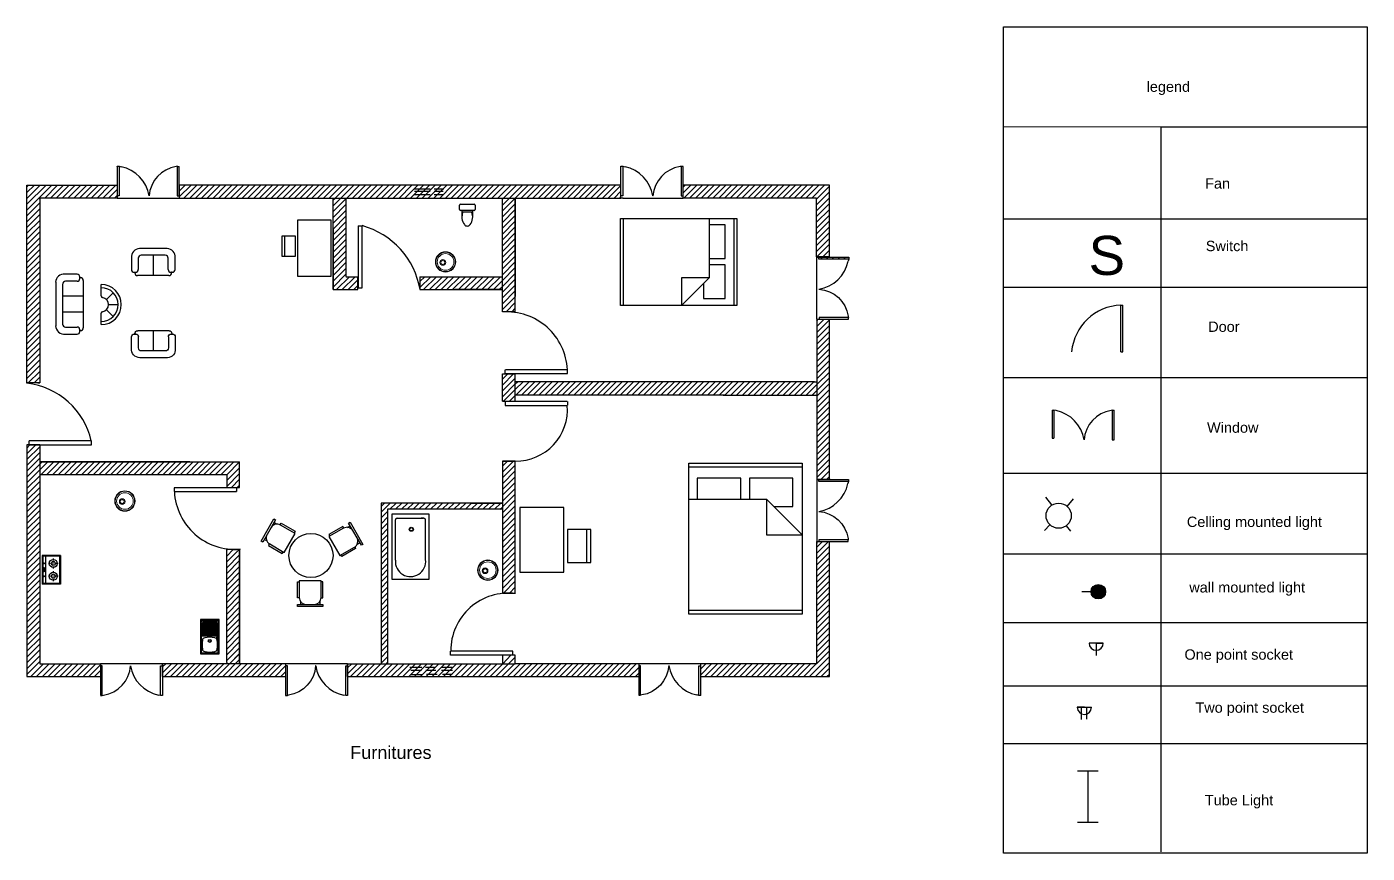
# Model space of a CAD drawing. Header units: millimetres. Extents: x 1752 to 4437, y 962 to 1601.
# Drawn here: x 3401 to 4437, y 962 to 1601 of the extents above; entities that cross this region are included whole.
import ezdxf

# ---------------------------------------------------------------- set-up
doc = ezdxf.new("R2010")
doc.units = ezdxf.units.MM
doc.linetypes.add('0', pattern=[0])
doc.linetypes.add('ACAD_ISO02W100', pattern=[15, 12, -3])
for name, color, linetype in [('Bathtub', 212, 'Continuous'), ('bed', 70, 'Continuous'), ('celling mounted light', 50, 'Continuous'), ('Dining Table', 160, 'Continuous'), ('dotted', 100, 'ACAD_ISO02W100'), ('Kitchen', 70, 'Continuous'), ('Socket', 80, 'Continuous'), ('Sofa', 50, 'Continuous'), ('Switch', 154, 'Continuous'), ('Table', 20, 'Continuous'), ('Text', 10, 'Continuous'), ('tube light', 10, 'Continuous')]:
    doc.layers.add(name, color=color, linetype=linetype)
doc.styles.add('DIM', font='txt')
doc.styles.get("Standard").update_dxf_attribs({"font": 'arial.ttf'})
pattern_1 = [(45, (932676.5415, -653571.3567), (-2.24506403, 2.24506403), [])]
pattern_2 = [(45, (932876.817, -653568.834), (-2.24506403, 2.24506403), [])]

# ---------------------------------------------------------------- blocks, each defined once
blk = doc.blocks.new('A$C754C41AF')
for p, q in [((0, 0), (0, 0.67)), ((0, 0.67), (1.2, 0.67)), ((1.2, 0.67), (1.2, 0)), ((1.2, 0), (0, 0))]:
    blk.add_line(p, q)
at = {"linetype": 'ByBlock'}
for p, q in [((0.351, 0.612), (0.365, 0.612)), ((0.365, 0.612), (1.058, 0.612)), ((1.058, 0.612), (1.09, 0.612)), ((1.12, 0.588), (1.12, 0.529)), ((1.12, 0.581), (1.12, 0.57)), ((1.12, 0.577), (1.12, 0.096)), ((0.362, 0.059), (0.388, 0.059)), ((0.388, 0.059), (1.09, 0.059)), ((0.682, 0.059), (1.09, 0.059)), ((1.09, 0.059), (1.095, 0.059)), ((1.12, 0.09), (1.12, 0.141)), ((1.12, 0.09), (1.12, 0.098))]:
    blk.add_line(p, q, dxfattribs=at)
for radius in [0.0375, 0.03]:
    blk.add_circle((0.918, 0.32), radius, dxfattribs=at)
for centre, radius, start, end in [((0.329, 0.335), 0.278, 85.5555, 276.8587), ((1.09, 0.582), 0.0305, 359.1319, 89.1319), ((1.089, 0.577), 0.0309, 359.8578, 9.4285), ((1.089, 0.089), 0.0305, 270.8681, 0.8681)]:
    blk.add_arc(centre, radius, start, end, dxfattribs=at)
at = {"style": 'DIM'}
for tag in ['XYVALUE', 'SN TY UN']:
    blk.add_attdef(tag, (1.2, 0.67), '', height=0.00001, rotation=270, dxfattribs=at)
blk = doc.blocks.new('A$C7621438A')
for p, q in [((0, 0.523), (0, 0.663)), ((0.03, 0.693), (0.47, 0.693)), ((0.47, 0.493), (0.03, 0.493)), ((0.08, 0.493), (0.08, 0.263)), ((0.39, 0.433), (0.11, 0.433)), ((0.42, 0.493), (0.42, 0.263)), ((0.5, 0.663), (0.5, 0.523))]:
    blk.add_line(p, q)
for centre, radius, start, end in [((0.03, 0.663), 0.03, 90, 180), ((0.03, 0.523), 0.03, 180, 270), ((0.477, 0.281), 0.398, 157.4505, 216.6381), ((0.023, 0.281), 0.398, 323.3619, 22.5495), ((0.47, 0.663), 0.03, 0, 90), ((0.47, 0.523), 0.03, 270, 0), ((0.25, 0.104), 0.11, 213.4509, 326.5491)]:
    blk.add_arc(centre, radius, start, end)
blk = doc.blocks.new('A$C5A6D4E37')
at = {"lineweight": 5}
for centre, radius in [((215, 215), 215), ((215, 215), 205), ((215, 215), 175), ((158, 203), 60.6), ((158, 203), 40.6)]:
    blk.add_circle(centre, radius, dxfattribs=at)
blk = doc.blocks.new('A$C0C3933DC')
for p, q in [((0, 490), (0, 0)), ((900, 490), (0, 490)), ((20, 53), (20, 438)), ((30, 53), (30, 438)), ((441, 420), (45, 420)), ((441, 395), (45, 395)), ((441, 370), (45, 370)), ((60, 478), (450, 478)), ((60, 468), (450, 468)), ((441, 445), (81, 445)), ((841, 478), (450, 478)), ((841, 468), (450, 468)), ((871, 53), (871, 438)), ((881, 53), (881, 438)), ((900, 0), (900, 490)), ((0, 0), (900, 0)), ((441, 345), (45, 345)), ((441, 320), (45, 320)), ((441, 295), (45, 295)), ((441, 270), (45, 270)), ((441, 245), (45, 245)), ((441, 220), (45, 220)), ((441, 195), (45, 195)), ((441, 170), (45, 170)), ((441, 145), (45, 145)), ((441, 120), (45, 120)), ((441, 95), (45, 95)), ((441, 70), (45, 70)), ((450, 23), (60, 23)), ((450, 13), (60, 13)), ((441, 45), (81, 45)), ((450, 23), (841, 23)), ((450, 13), (841, 13))]:
    blk.add_line(p, q)
for centre, radius in [((471, 445), 17.5), ((561, 245), 38), ((561, 245), 27.5)]:
    blk.add_circle(centre, radius)
for centre, radius, start, end in [((60, 438), 40, 90, 180), ((60, 438), 30, 90, 180), ((1216, 245), 750, 169.8852, 190.1148), ((551, 364), 75, 99.0787, 169.8852), ((658, -303), 750, 80.9213, 99.0787), ((765, 364), 75, 10.1148, 80.9213), ((100, 245), 750, 349.8852, 10.1148), ((841, 438), 40, 0, 90), ((841, 438), 30, 0, 90), ((60, 53), 40, 180, 270), ((60, 53), 30, 180, 270), ((551, 126), 75, 190.1148, 260.9213), ((658, 793), 750, 260.9213, 279.0787), ((765, 126), 75, 279.0787, 349.8852), ((841, 53), 30, 270, 0), ((841, 53), 40, 270, 0)]:
    blk.add_arc(centre, radius, start, end)
blk = doc.blocks.new('A$C475E21CF')
at = {"linetype": 'Continuous'}
for p, q in [((0, 444), (0, 0)), ((0, 444), (700, 444)), ((19, 425), (19, 19)), ((19, 425), (680, 425)), ((194, 394), (194, 345)), ((505, 394), (505, 345)), ((680, 425), (680, 19)), ((700, 444), (700, 0)), ((0, 0), (700, 0)), ((19, 78), (680, 78)), ((19, 19), (680, 19)), ((73, 272), (122, 272)), ((149, 264), (149, 264)), ((155, 276), (155, 276)), ((155, 252), (155, 252)), ((161, 288), (161, 288)), ((161, 264), (161, 264)), ((161, 240), (161, 240)), ((167, 301), (167, 301)), ((167, 276), (167, 276)), ((167, 252), (167, 252)), ((173, 288), (173, 288)), ((173, 264), (173, 264)), ((173, 240), (173, 240)), ((179, 301), (179, 301)), ((179, 276), (179, 276)), ((179, 252), (179, 252)), ((179, 228), (179, 228)), ((185, 313), (185, 313)), ((185, 288), (185, 288)), ((185, 264), (185, 264)), ((185, 240), (185, 240)), ((191, 301), (191, 301)), ((191, 276), (191, 276)), ((191, 252), (191, 252)), ((191, 228), (191, 228)), ((194, 199), (194, 151)), ((197, 313), (197, 313)), ((197, 288), (197, 288)), ((197, 264), (197, 264)), ((197, 240), (197, 240)), ((203, 301), (203, 301)), ((203, 276), (203, 276)), ((203, 252), (203, 252)), ((203, 228), (203, 228)), ((209, 313), (209, 313)), ((209, 288), (209, 288)), ((209, 264), (209, 264)), ((209, 240), (209, 240)), ((216, 301), (216, 301)), ((216, 276), (216, 276)), ((216, 252), (216, 252)), ((216, 228), (216, 228)), ((222, 288), (222, 288)), ((222, 264), (222, 264)), ((222, 240), (222, 240)), ((228, 301), (228, 301)), ((228, 276), (228, 276)), ((228, 252), (228, 252)), ((234, 288), (234, 288)), ((234, 264), (234, 264)), ((234, 240), (234, 240)), ((240, 276), (240, 276)), ((240, 252), (240, 252)), ((267, 272), (316, 272)), ((293, 52), (401, 52)), ((293, 36), (293, 52)), ((401, 36), (293, 36)), ((384, 272), (433, 272)), ((401, 52), (401, 36)), ((462, 268), (462, 268)), ((468, 280), (468, 280)), ((468, 256), (468, 256)), ((474, 292), (474, 292)), ((474, 268), (474, 268)), ((474, 244), (474, 244)), ((480, 304), (480, 304)), ((480, 280), (480, 280)), ((480, 256), (480, 256)), ((486, 292), (486, 292)), ((486, 268), (486, 268)), ((486, 244), (486, 244)), ((492, 304), (492, 304)), ((492, 280), (492, 280)), ((492, 256), (492, 256)), ((492, 232), (492, 232)), ((498, 317), (498, 317)), ((498, 292), (498, 292)), ((498, 268), (498, 268)), ((498, 244), (498, 244)), ((505, 304), (505, 304)), ((505, 280), (505, 280)), ((505, 256), (505, 256)), ((505, 232), (505, 232)), ((505, 199), (505, 151)), ((511, 317), (511, 317)), ((511, 292), (511, 292)), ((511, 268), (511, 268)), ((511, 244), (511, 244)), ((517, 304), (517, 304)), ((517, 280), (517, 280)), ((517, 256), (517, 256)), ((517, 232), (517, 232)), ((523, 317), (523, 317)), ((523, 292), (523, 292)), ((523, 268), (523, 268)), ((523, 244), (523, 244)), ((529, 304), (529, 304)), ((529, 280), (529, 280)), ((529, 256), (529, 256)), ((529, 232), (529, 232)), ((535, 292), (535, 292)), ((535, 268), (535, 268)), ((535, 244), (535, 244)), ((541, 304), (541, 304)), ((541, 280), (541, 280)), ((541, 256), (541, 256)), ((547, 292), (547, 292)), ((547, 268), (547, 268)), ((547, 244), (547, 244)), ((553, 280), (553, 280)), ((553, 256), (553, 256)), ((578, 272), (627, 272))]:
    blk.add_line(p, q, dxfattribs=at)
for centre, radius in [((194, 272), 97.2), ((505, 272), 97.2), ((194, 272), 48.6), ((194, 45), 11.7), ((505, 272), 48.6), ((505, 48), 11.7)]:
    blk.add_circle(centre, radius, dxfattribs=at)
blk = doc.blocks.new('A$C1A936BB7')
blk.add_blockref('A$C475E21CF', (0, 0))
blk = doc.blocks.new('A$C38AC7257')
at = {"linetype": '0'}
for p, q in [((2.052, 1.089), (0.332, 1.089)), ((0, 0.709), (0, 0.247)), ((0.278, 0.697), (0.278, 0.244)), ((1.967, 0.818), (0.398, 0.818)), ((0.881, 0.818), (0.881, 0)), ((1.494, 0.003), (1.494, 0.818)), ((2.088, 0.244), (2.088, 0.697)), ((2.366, 0.247), (2.366, 0.727)), ((0.109, 0.136), (0.169, 0.136)), ((0.139, 0.109), (0.139, 0.136)), ((2.118, 0), (0.247, 0)), ((2.197, 0.136), (2.257, 0.136)), ((2.227, 0.109), (2.227, 0.136)), ((2.251, 0.136), (2.227, 0.136))]:
    blk.add_line(p, q, dxfattribs=at)
for centre, radius, start, end in [((0.339, 0.748), 0.342, 91.2564, 186.501), ((2.044, 0.766), 0.324, 353.159, 88.6697), ((0.398, 0.697), 0.121, 90, 180), ((1.967, 0.697), 0.121, 0, 90), ((0.109, 0.244), 0.109, 180, 270), ((0.247, 0.109), 0.109, 180, 270), ((0.169, 0.244), 0.109, 270, 0), ((2.197, 0.244), 0.109, 180, 270), ((2.118, 0.109), 0.109, 270, 0), ((2.257, 0.244), 0.109, 270, 0)]:
    blk.add_arc(centre, radius, start, end, dxfattribs=at)
blk = doc.blocks.new('A$C3928609D')
at = {"ltscale": 30}
for p, q in [((0.95, 0.342), (0.95, 0.798)), ((0.708, 0.242), (0.386, 0.564)), ((1.192, 0.242), (1.514, 0.564)), ((0.539, 0), (0, 0)), ((1.9, 0), (1.361, 0))]:
    blk.add_line(p, q, dxfattribs=at)
for centre, radius, start, end in [((0.95, 0), 0.95, 0, 180), ((0.95, 0), 0.798, 0, 180), ((0.539, 0.076), 0.076, 270, 349.52432), ((0.95, 0), 0.342, 10.47568, 169.52432), ((1.361, 0.076), 0.076, 190.47568, 270)]:
    blk.add_arc(centre, radius, start, end, dxfattribs=at)
blk = doc.blocks.new('A$C6D011943')
at = {"linetype": '0'}
for p, q in [((1.448, 1.089), (0.332, 1.089)), ((0, 0.709), (0, 0.247)), ((0.278, 0.697), (0.278, 0.244)), ((1.364, 0.818), (0.398, 0.818)), ((0.881, 0.818), (0.881, 0)), ((1.485, 0.244), (1.485, 0.697)), ((1.762, 0.247), (1.762, 0.727)), ((0.109, 0.136), (0.169, 0.136)), ((0.139, 0.109), (0.139, 0.136)), ((1.515, 0), (0.247, 0)), ((1.593, 0.136), (1.654, 0.136)), ((1.648, 0.136), (1.623, 0.136)), ((1.623, 0.109), (1.623, 0.136))]:
    blk.add_line(p, q, dxfattribs=at)
for centre, radius, start, end in [((0.339, 0.748), 0.342, 91.2564, 186.501), ((1.441, 0.766), 0.324, 353.159, 88.6697), ((0.398, 0.697), 0.121, 90, 180), ((1.364, 0.697), 0.121, 0, 90), ((0.109, 0.244), 0.109, 180, 270), ((0.247, 0.109), 0.109, 180, 270), ((0.169, 0.244), 0.109, 270, 0), ((1.593, 0.244), 0.109, 180, 270), ((1.515, 0.109), 0.109, 270, 0), ((1.654, 0.244), 0.109, 270, 0)]:
    blk.add_arc(centre, radius, start, end, dxfattribs=at)
blk = doc.blocks.new('QUEEN-00')
for p, q in [((-0.847, -0.775), (-0.847, 0.749)), ((0.651, 0.749), (0.651, -0.292)), ((1.083, 0.749), (1.083, -0.775)), ((0.931, 0.635), (0.651, 0.635)), ((0.931, 0.05), (0.931, 0.635)), ((0.651, 0.05), (0.931, 0.05)), ((0.931, -0.064), (0.651, -0.064)), ((0.931, -0.648), (0.931, -0.064)), ((0.169, -0.775), (0.651, -0.292)), ((0.169, -0.292), (0.169, -0.775)), ((0.651, -0.292), (0.169, -0.292)), ((0.55, -0.394), (0.55, -0.648)), ((0.55, -0.648), (0.931, -0.648))]:
    blk.add_line(p, q)
blk.add_lwpolyline([(-0.898, -0.775), (-0.898, 0.749), (1.134, 0.749), (1.134, -0.775)], close=True)

msp = doc.modelspace()

# ---------------------------------------------------------------- hatches: boundary and pattern name
at = {"true_color": 0x000000}
h = msp.add_hatch(dxfattribs=at)
h.set_pattern_fill('ANSI31', color=18)
h.set_pattern_definition(pattern_1)
h.paths.add_polyline_path([(3860.386, 1478.445), (3519.163, 1478.445), (3519.131, 1478.445), (3519.131, 1470.064), (3519.131, 1468.433), (3860.386, 1468.433)])
h = msp.add_hatch(dxfattribs=at)
h.set_pattern_fill('ANSI31', color=18)
h.set_pattern_definition(pattern_1)
h.paths.add_polyline_path([(4011.655, 1326.416), (4009.691, 1326.416), (3778.821, 1326.42), (3778.821, 1316.097), (3940.611, 1316.097), (4010.368, 1316.094), (4011.655, 1316.094)])
h.paths.add_polyline_path([(3778.821, 1332.482), (3778.642, 1332.482), (3768.83, 1332.488), (3768.83, 1311.298), (3778.821, 1311.298)])
h.paths.add_polyline_path([(3778.821, 1264.862), (3778.818, 1264.946), (3769.001, 1264.946), (3769.001, 1264.936), (3768.83, 1162.987), (3768.958, 1162.987), (3771.114, 1162.987, -0.02575527), (3775.694, 1162.987), (3778.821, 1162.987)])
h.paths.add_polyline_path([(4021.438, 1374.779), (4013.563, 1374.779), (4011.655, 1374.776), (4011.655, 1250.94), (4021.438, 1250.94)])
h.paths.add_polyline_path([(4021.438, 1478.445), (4021.438, 1422.779), (4036.34, 1422.779), (4036.34, 1421.258), (4013.403, 1421.258), (4013.403, 1422.779), (4011.43, 1422.779), (4011.43, 1468.434), (3908.585, 1468.434), (3908.386, 1468.434), (3908.386, 1478.445)])
h = msp.add_hatch(dxfattribs=at)
h.set_pattern_fill('ANSI31', color=18)
h.set_pattern_definition(pattern_1)
h.paths.add_polyline_path([(3657.139, 1407.625), (3648.002, 1407.625), (3648.002, 1468.065), (3648.002, 1468.433), (3638.065, 1468.433), (3638.065, 1397.631), (3657.139, 1397.631)])
h.paths.add_polyline_path([(3768.83, 1407.622), (3768.509, 1407.622), (3705.139, 1407.625), (3705.139, 1398.332, -0.00285571), (3705.264, 1397.631), (3768.83, 1397.631)])
h.paths.add_polyline_path([(3778.821, 1468.433), (3768.835, 1468.433), (3768.835, 1467.071), (3768.83, 1380.488), (3778.821, 1380.488)])
h = msp.add_hatch(dxfattribs=at)
h.set_pattern_fill('ANSI31', color=18)
h.set_pattern_definition(pattern_1)
h.paths.add_polyline_path([(3458.347, 1108.434), (3411.43, 1108.434), (3411.43, 1277.564), (3401.426, 1277.564), (3401.426, 1098.607), (3458.347, 1098.607)])
h = msp.add_hatch(dxfattribs=at)
h.set_pattern_fill('ANSI31', color=18)
h.set_pattern_definition(pattern_1)
h.paths.add_polyline_path([(4021.438, 1098.607), (4021.438, 1202.94), (4011.655, 1202.94), (4011.655, 1108.508), (3922.156, 1108.508), (3922.156, 1098.607)])
h = msp.add_hatch(dxfattribs=at)
h.set_pattern_fill('ANSI31', color=18)
h.set_pattern_definition(pattern_2)
h.paths.add_polyline_path([(3557.951, 1108.434), (3565.821, 1116.303), (3565.821, 1108.434), (3601.305, 1108.434), (3601.305, 1106.715), (3601.305, 1098.607), (3601.196, 1098.607), (3506.28, 1098.607), (3506.28, 1108.434)])
h = msp.add_hatch(dxfattribs=at)
h.set_pattern_fill('ANSI31', color=18)
h.set_pattern_definition(pattern_2)
h.paths.add_polyline_path([(3649.177, 1108.434), (3649.177, 1108.4), (3649.177, 1098.607), (3874, 1098.607), (3874.156, 1098.609), (3874.156, 1108.504), (3873.82, 1108.504), (3778.821, 1108.508), (3778.821, 1108.435), (3675.12, 1108.435)])
at = {"layer": 'celling mounted light'}
h = msp.add_hatch(color=256, dxfattribs=at)
h.dxf.hatch_style = 1
h.paths.add_polyline_path([(4223.57, 1164.114, 1), (4234.813, 1164.114, 1)])

# ---------------------------------------------------------------- linework, layer by layer
for p, q in [((4155.866, 1523.603), (4155.866, 1600.794)), ((4155.866, 1600.794), (4436.91, 1600.794)), ((4436.91, 1600.794), (4436.91, 1523.462)), ((4155.866, 961.976), (4155.866, 1523.603)), ((4155.866, 1523.603), (4277.488, 1523.462)), ((4277.488, 1523.462), (4277.488, 963.003)), ((4277.488, 1523.462), (4436.91, 1523.462)), ((4436.91, 1523.462), (4436.91, 961.976)), ((3471.156, 1493.045), (3471.156, 1471.439)), ((3472.655, 1493.047), (3474.348, 1492.663)), ((3477.265, 1491.619), (3477.261, 1491.617)), ((3517.536, 1492.924), (3519.095, 1492.924)), ((3517.633, 1492.924), (3517.633, 1470.052)), ((3861.899, 1492.876), (3860.419, 1492.876)), ((3861.902, 1492.985), (3863.594, 1492.601)), ((3866.512, 1491.557), (3866.508, 1491.555)), ((3519.164, 1478.445), (3519.112, 1478.445)), ((3908.602, 1478.441), (3908.373, 1478.441)), ((3517.633, 1470.056), (3519.112, 1470.056)), ((3519.131, 1470.156), (3519.131, 1468.432)), ((3638.065, 1397.631), (3638.065, 1468.434)), ((3648.002, 1468.047), (3648.002, 1468.435)), ((3768.835, 1467.071), (3768.835, 1468.427)), ((3862.027, 1468.426), (3860.091, 1468.426)), ((3907, 1470.016), (3908.373, 1470.016)), ((3908.585, 1468.434), (3908.371, 1468.434)), ((4155.866, 1452.343), (4436.91, 1452.343)), ((3657.35, 1447.047), (3660.344, 1447.047)), ((4011.797, 1422.779), (4036.357, 1422.779)), ((4013.403, 1421.233), (4013.403, 1422.82)), ((4036.338, 1421.264), (4035.954, 1419.571)), ((4034.911, 1416.654), (4034.908, 1416.657)), ((3657.139, 1397.709), (3657.139, 1407.573)), ((4155.866, 1399.609), (4436.91, 1399.609)), ((3657.139, 1397.71), (3657.139, 1397.631)), ((4246.566, 1349.661), (4246.566, 1385.661)), ((4246.566, 1385.661), (4248.066, 1385.661)), ((4248.066, 1349.661), (4248.066, 1385.661)), ((4011.643, 1374.775), (4014.133, 1374.775)), ((4011.655, 1374.833), (4011.655, 1251.23)), ((4013.561, 1376.171), (4013.561, 1374.927)), ((4013.563, 1376.152), (4013.563, 1376.093)), ((4013.563, 1375.018), (4013.563, 1374.807)), ((4246.566, 1349.661), (4248.066, 1349.661)), ((3771.055, 1332.687), (3771.055, 1335.682)), ((4009.855, 1326.42), (3778.821, 1326.42)), ((4009.691, 1326.416), (4011.406, 1326.416)), ((4155.866, 1329.68), (4436.91, 1329.68)), ((3940.611, 1316.097), (3778.821, 1316.097)), ((3939.29, 1316.094), (4010.368, 1316.094)), ((4010.285, 1316.094), (4011.428, 1316.094)), ((3768.986, 1311.293), (3768.833, 1311.293)), ((3768.944, 1311.298), (3778.67, 1311.298)), ((3819.003, 1311.188), (3819.003, 1308.194)), ((4193.451, 1304.491), (4193.451, 1282.885)), ((4196.628, 1304.112), (4194.956, 1304.494)), ((4199.56, 1303.065), (4199.557, 1303.063)), ((4239.928, 1304.37), (4239.928, 1281.498)), ((4240.062, 1304.416), (4241.426, 1304.324)), ((4241.426, 1281.51), (4241.426, 1304.324)), ((4193.451, 1282.885), (4194.956, 1282.885)), ((4239.928, 1281.498), (4241.426, 1281.51)), ((3768.947, 1264.946), (3768.83, 1264.946)), ((3768.944, 1264.946), (3778.67, 1264.946)), ((4155.866, 1255.716), (4436.91, 1255.716)), ((3563.353, 1244.543), (3563.353, 1241.549)), ((4011.639, 1251.29), (4011.639, 1201.426)), ((4011.655, 1251.263), (4011.655, 1250.943)), ((4011.677, 1250.94), (4036.169, 1250.94)), ((4013.193, 1249.424), (4013.193, 1250.943)), ((4021.438, 1251.252), (4021.438, 1250.941)), ((4034.722, 1244.814), (4034.72, 1244.818)), ((4036.15, 1249.424), (4035.766, 1247.732)), ((4188.52, 1237.252), (4192.936, 1231.371)), ((4205.081, 1229.9), (4210.049, 1235.782)), ((3649.256, 1213.866), (3651.206, 1214.991)), ((4191.832, 1215.748), (4187.6, 1211.337)), ((4204.345, 1215.013), (4207.657, 1210.97)), ((4155.866, 1193.269), (4436.91, 1193.269)), ((3768.958, 1162.987), (3768.83, 1162.987)), ((4155.866, 1140.204), (4436.91, 1140.204)), ((3728.777, 1115.173), (3728.777, 1118.167)), ((3769.184, 1108.426), (3775.304, 1114.972)), ((3773.626, 1108.446), (3778.818, 1113.572)), ((3873.82, 1108.504), (3874.157, 1108.504)), ((3874.148, 1108.525), (3922.341, 1108.525)), ((3411.433, 1098.616), (3411.433, 1098.607)), ((3411.433, 1098.607), (3411.433, 1098.607)), ((3504.82, 1106.816), (3504.803, 1106.816)), ((3504.817, 1106.816), (3506.282, 1106.816)), ((3506.28, 1098.942), (3506.28, 1098.607)), ((3506.28, 1098.607), (3601.214, 1098.607)), ((3506.3, 1098.607), (3506.3, 1083.883)), ((3601.177, 1098.606), (3601.177, 1098.607)), ((3601.196, 1098.607), (3601.304, 1098.607)), ((3602.712, 1106.745), (3601.316, 1106.745)), ((3647.786, 1106.751), (3649.181, 1106.751)), ((3697.413, 1105.874), (3706.611, 1105.874)), ((3698.047, 1103.34), (3706.294, 1103.34)), ((3698.047, 1100.172), (3706.611, 1100.172)), ((3709.465, 1105.874), (3716.443, 1105.874)), ((3709.783, 1103.34), (3717.395, 1103.34)), ((3710.1, 1100.488), (3718.346, 1100.488)), ((3721.835, 1105.874), (3730.081, 1105.874)), ((3721.835, 1103.34), (3730.399, 1103.34)), ((3722.469, 1100.488), (3730.081, 1100.488)), ((3873.814, 1098.609), (3874.157, 1098.609)), ((3875.525, 1106.862), (3874.155, 1106.862)), ((3921.852, 1106.932), (3922.156, 1106.932)), ((4155.866, 1091.35), (4436.91, 1091.35)), ((3500.213, 1085.296), (3500.217, 1085.299)), ((3504.823, 1083.869), (3503.131, 1084.253)), ((3643.187, 1085.215), (3643.191, 1085.218)), ((3647.797, 1083.788), (3646.104, 1084.172)), ((3915.98, 1085.256), (3915.984, 1085.259)), ((3916.03, 1085.424), (3916.034, 1085.426)), ((3920.64, 1083.996), (3918.947, 1084.38)), ((4155.866, 1046.891), (4436.91, 1046.891)), ((4436.91, 961.976), (4155.866, 961.976))]:
    msp.add_line(p, q)
at = {"color": 18, "linetype": 'Continuous', "true_color": 0x000000}
for p, q in [((3471.156, 1492.915), (3471.289, 1493.048)), ((3401.426, 1477.067), (3402.805, 1478.445)), ((3401.426, 1472.577), (3407.295, 1478.445)), ((3401.426, 1468.087), (3411.785, 1478.445)), ((3401.426, 1463.596), (3416.275, 1478.445)), ((3401.426, 1459.106), (3420.766, 1478.445)), ((3415.244, 1468.434), (3425.256, 1478.445)), ((3419.734, 1468.434), (3429.746, 1478.445)), ((3424.224, 1468.434), (3434.236, 1478.445)), ((3428.714, 1468.434), (3438.726, 1478.445)), ((3433.204, 1468.434), (3443.216, 1478.445)), ((3437.695, 1468.434), (3447.706, 1478.445)), ((3442.185, 1468.434), (3452.196, 1478.445)), ((3446.675, 1468.434), (3456.687, 1478.445)), ((3451.165, 1468.434), (3461.177, 1478.445)), ((3455.655, 1468.434), (3465.667, 1478.445)), ((3460.145, 1468.434), (3470.157, 1478.445)), ((3464.635, 1468.434), (3471.109, 1474.896)), ((3401.426, 1454.616), (3411.435, 1464.624)), ((3401.426, 1450.126), (3411.434, 1460.134)), ((3469.125, 1468.434), (3470.893, 1470.201)), ((3401.426, 1445.636), (3411.434, 1455.644)), ((3401.426, 1441.146), (3411.434, 1451.154)), ((3401.426, 1436.656), (3411.434, 1446.663)), ((3401.426, 1432.166), (3411.434, 1442.173)), ((3401.426, 1427.675), (3411.434, 1437.683)), ((3401.426, 1423.185), (3411.434, 1433.192)), ((3401.426, 1418.695), (3411.434, 1428.702)), ((3401.426, 1414.205), (3411.433, 1424.212)), ((3401.426, 1409.715), (3411.433, 1419.722)), ((3401.426, 1405.225), (3411.433, 1415.231)), ((3401.426, 1400.735), (3411.433, 1410.741)), ((3401.426, 1396.244), (3411.433, 1406.251)), ((3401.426, 1391.754), (3411.433, 1401.761)), ((3401.426, 1387.264), (3411.433, 1397.27)), ((3401.426, 1382.774), (3411.432, 1392.78)), ((3401.426, 1378.284), (3411.432, 1388.29)), ((3401.426, 1373.794), (3411.432, 1383.8)), ((3401.426, 1369.304), (3411.432, 1379.309)), ((3401.426, 1364.814), (3411.432, 1374.819)), ((3401.426, 1360.323), (3411.432, 1370.329)), ((3401.426, 1355.833), (3411.432, 1365.839)), ((3401.426, 1351.343), (3411.432, 1361.348)), ((3401.426, 1346.853), (3411.431, 1356.858)), ((3401.426, 1342.363), (3411.431, 1352.368)), ((3401.426, 1337.873), (3411.431, 1347.877)), ((3401.426, 1333.383), (3411.431, 1343.387)), ((3401.426, 1328.893), (3411.431, 1338.897)), ((3402.58, 1325.556), (3411.431, 1334.407)), ((3407.07, 1325.556), (3411.431, 1329.916)), ((3411.43, 1262.752), (3413.204, 1264.525)), ((3411.43, 1258.261), (3417.694, 1264.525)), ((3412.21, 1254.551), (3422.185, 1264.526)), ((3416.7, 1254.551), (3426.675, 1264.526)), ((3421.19, 1254.551), (3431.165, 1264.526)), ((3425.681, 1254.551), (3435.656, 1264.526)), ((3430.171, 1254.551), (3440.146, 1264.526)), ((3434.661, 1254.551), (3444.636, 1264.527)), ((3439.151, 1254.551), (3449.127, 1264.527)), ((3443.641, 1254.551), (3453.617, 1264.527)), ((3448.131, 1254.551), (3458.108, 1264.527)), ((3452.621, 1254.551), (3462.598, 1264.528)), ((3457.111, 1254.551), (3467.088, 1264.528)), ((3461.602, 1254.551), (3471.579, 1264.528)), ((3466.092, 1254.551), (3476.069, 1264.528)), ((3470.582, 1254.551), (3480.559, 1264.528)), ((3475.072, 1254.551), (3485.05, 1264.529)), ((3479.562, 1254.551), (3489.54, 1264.529)), ((3484.052, 1254.551), (3494.03, 1264.529)), ((3488.542, 1254.551), (3498.521, 1264.529)), ((3493.032, 1254.551), (3503.011, 1264.53)), ((3497.523, 1254.551), (3507.501, 1264.53)), ((3502.013, 1254.551), (3511.992, 1264.53)), ((3506.503, 1254.551), (3516.482, 1264.53)), ((3510.993, 1254.551), (3520.973, 1264.531)), ((3515.483, 1254.551), (3525.463, 1264.531)), ((3519.973, 1254.551), (3529.953, 1264.531)), ((3524.463, 1254.551), (3534.443, 1264.531)), ((3528.953, 1254.551), (3538.933, 1264.531)), ((3533.444, 1254.551), (3543.424, 1264.531)), ((3537.934, 1254.551), (3547.914, 1264.531)), ((3542.424, 1254.551), (3552.404, 1264.531)), ((3546.914, 1254.551), (3556.894, 1264.531)), ((3551.404, 1254.551), (3561.384, 1264.531)), ((3555.825, 1254.482), (3565.821, 1264.477)), ((3555.839, 1250.006), (3565.821, 1259.987)), ((3555.839, 1245.515), (3565.821, 1255.497)), ((3559.461, 1244.63), (3565.821, 1251.007)), ((3563.94, 1244.636), (3565.821, 1246.517)), ((3675.127, 1230.1), (3677.706, 1232.678)), ((3675.127, 1225.61), (3682.196, 1232.678)), ((3681.872, 1227.864), (3686.686, 1232.678)), ((3686.362, 1227.864), (3691.176, 1232.678)), ((3690.852, 1227.864), (3695.666, 1232.678)), ((3695.342, 1227.864), (3700.156, 1232.678)), ((3699.832, 1227.864), (3704.646, 1232.678)), ((3704.323, 1227.864), (3709.137, 1232.678)), ((3708.813, 1227.864), (3713.627, 1232.678)), ((3713.303, 1227.864), (3718.117, 1232.678)), ((3717.793, 1227.864), (3722.607, 1232.678)), ((3722.283, 1227.864), (3727.097, 1232.678)), ((3726.773, 1227.864), (3731.587, 1232.678)), ((3731.263, 1227.864), (3736.077, 1232.678)), ((3735.753, 1227.864), (3740.568, 1232.678)), ((3740.244, 1227.864), (3745.058, 1232.678)), ((3744.734, 1227.864), (3749.548, 1232.678)), ((3749.224, 1227.864), (3754.038, 1232.678)), ((3753.714, 1227.864), (3758.528, 1232.678)), ((3758.204, 1227.864), (3763.018, 1232.678)), ((3762.694, 1227.864), (3767.508, 1232.678)), ((3675.127, 1221.12), (3680.118, 1226.111)), ((3767.184, 1227.864), (3768.83, 1229.51)), ((3675.127, 1216.629), (3680.118, 1221.621)), ((3675.127, 1212.139), (3680.118, 1217.131)), ((3675.127, 1207.649), (3680.118, 1212.64)), ((3675.127, 1203.159), (3680.118, 1208.15)), ((3675.127, 1198.669), (3680.118, 1203.66)), ((3555.84, 1187.144), (3565.561, 1196.865)), ((3555.84, 1191.635), (3560.941, 1196.736)), ((3555.84, 1196.125), (3556.361, 1196.646)), ((3555.84, 1182.654), (3565.821, 1192.635)), ((3565.919, 1197.224), (3565.92, 1197.225)), ((3675.127, 1194.179), (3680.118, 1199.17)), ((3675.127, 1189.689), (3680.118, 1194.68)), ((3555.839, 1173.674), (3565.821, 1183.655)), ((3555.84, 1178.164), (3565.821, 1188.145)), ((3675.127, 1185.199), (3680.118, 1190.19)), ((3675.127, 1180.708), (3680.118, 1185.7)), ((3675.127, 1176.218), (3680.118, 1181.209)), ((3555.839, 1169.184), (3565.821, 1179.165)), ((3555.839, 1164.693), (3565.821, 1174.675)), ((3555.839, 1160.203), (3565.821, 1170.185)), ((3675.127, 1171.728), (3680.118, 1176.719)), ((3675.127, 1167.238), (3680.118, 1172.229)), ((3555.839, 1155.713), (3565.821, 1165.695)), ((3555.839, 1151.223), (3565.821, 1161.205)), ((3675.127, 1162.748), (3680.118, 1167.739)), ((3675.127, 1158.258), (3680.118, 1163.249)), ((3555.839, 1146.733), (3565.821, 1156.714)), ((3555.839, 1142.243), (3565.821, 1152.224)), ((3675.127, 1153.768), (3680.118, 1158.759)), ((3675.127, 1149.277), (3680.118, 1154.269)), ((3675.127, 1144.787), (3680.118, 1149.779)), ((3555.839, 1137.752), (3565.821, 1147.734)), ((3555.839, 1133.262), (3565.821, 1143.244)), ((3675.127, 1140.297), (3680.118, 1145.288)), ((3675.127, 1135.807), (3680.118, 1140.798)), ((3555.839, 1128.772), (3565.821, 1138.754)), ((3555.839, 1124.282), (3565.821, 1134.264)), ((3555.839, 1119.792), (3565.821, 1129.774)), ((3675.127, 1131.317), (3680.118, 1136.308)), ((3675.127, 1126.827), (3680.118, 1131.818)), ((3555.839, 1115.301), (3565.821, 1125.283)), ((3555.839, 1110.811), (3565.821, 1120.793)), ((3675.127, 1122.337), (3680.118, 1127.328)), ((3675.127, 1117.847), (3680.118, 1122.838)), ((3675.127, 1113.356), (3680.118, 1118.348)), ((3557.951, 1108.434), (3565.821, 1116.303)), ((3562.441, 1108.434), (3565.821, 1111.813)), ((3675.127, 1108.866), (3680.118, 1113.858)), ((3679.186, 1108.435), (3680.118, 1109.367))]:
    msp.add_line(p, q, dxfattribs=at)
at = {"color": 18, "true_color": 0x000000}
for p, q in [((3471.161, 1471.53), (3471.161, 1468.441)), ((3411.435, 1467.526), (3411.435, 1468.434)), ((3471.161, 1468.442), (3471.161, 1468.434)), ((3401.455, 1325.382), (3401.455, 1325.551)), ((3401.454, 1325.419), (3401.454, 1325.246)), ((3403.301, 1277.622), (3403.301, 1280.616)), ((3412.407, 1264.525), (3411.482, 1264.525)), ((3565.82, 1264.523), (3565.82, 1264.531)), ((3565.821, 1264.454), (3565.821, 1264.53)), ((3411.802, 1254.551), (3411.435, 1254.551)), ((3565.821, 1196.636), (3556.02, 1196.636)), ((3565.797, 1196.637), (3565.821, 1196.637)), ((3555.839, 1109.325), (3555.839, 1108.434))]:
    msp.add_line(p, q, dxfattribs=at)
at = {"color": 2, "true_color": 0xf1eb1f}
msp.add_line((3768.509, 1407.622), (3768.827, 1407.622), dxfattribs=at)
for points in [[(3471.157, 1493.048), (3472.661, 1493.048), (3472.661, 1470.091)], [(3471.158, 1468.434), (3860.386, 1468.434), (3860.386, 1493.004)], [(3519.131, 1478.459), (3519.131, 1470.064), (3519.131, 1492.878)], [(3861.971, 1492.897), (3861.971, 1470.028), (3860.375, 1470.028)], [(3861.899, 1468.433), (3908.386, 1468.433), (3908.386, 1492.909), (3907.013, 1492.909), (3907.013, 1470.037)], [(3410.038, 1325.556), (3411.43, 1325.556), (3401.426, 1325.556), (3401.426, 1478.445), (3471.156, 1478.445)], [(3860.386, 1478.445), (3519.163, 1478.445)], [(4021.438, 1422.849), (4021.438, 1478.445), (3908.585, 1478.445)], [(3495.857, 1470.091), (3495.931, 1470.091)], [(3778.698, 1380.488), (3768.83, 1380.488), (3768.83, 1467.101)], [(3778.483, 1380.473), (3778.821, 1380.473), (3778.821, 1468.162), (3778.821, 1392.438)], [(4021.409, 1422.849), (4021.409, 1422.897), (4011.43, 1422.897), (4011.43, 1468.434), (3908.585, 1468.434)], [(3638.065, 1444.707), (3638.065, 1397.631), (3657.139, 1397.631), (3657.139, 1397.636)], [(3657.398, 1446.998), (3657.398, 1398.998), (3660.398, 1398.998), (3660.398, 1446.998)], [(4011.575, 1422.867), (4011.575, 1374.867)], [(4036.34, 1422.762), (4036.34, 1421.258), (4013.382, 1421.258)], [(4021.409, 1422.849), (4021.438, 1422.849), (4021.409, 1422.849)], [(3705.138, 1407.558), (3705.138, 1407.625), (3768.52, 1407.625)], [(3705.139, 1407.573), (3705.139, 1397.631), (3768.819, 1397.631), (3732.093, 1397.631)], [(4013.563, 1374.845), (4013.563, 1374.779), (4036.263, 1374.779), (4036.263, 1376.152), (4013.561, 1376.152)], [(4021.438, 1251.23), (4021.438, 1374.779)], [(3768.83, 1311.276), (3768.83, 1332.488), (3778.698, 1332.488)], [(3770.436, 1311.276), (3768.83, 1311.276), (3778.821, 1311.276), (3778.821, 1332.482), (3778.642, 1332.482)], [(3771.105, 1332.735), (3819.105, 1332.735), (3819.105, 1335.735), (3771.105, 1335.735)], [(3818.953, 1311.14), (3770.953, 1311.14), (3770.953, 1308.14), (3818.953, 1308.14)], [(4193.452, 1304.494), (4194.956, 1304.494), (4194.956, 1282.885)], [(3401.426, 1277.616), (3401.426, 1098.607), (3458.28, 1098.607)], [(3411.43, 1277.616), (3411.43, 1108.434), (3458.347, 1108.434), (3458.347, 1096.501)], [(3768.944, 1162.987), (3778.821, 1162.987), (3778.821, 1264.963), (3768.83, 1264.963)], [(3769.287, 1264.963), (3768.83, 1264.963), (3768.83, 1162.987)], [(3563.304, 1244.496), (3515.304, 1244.496), (3515.304, 1241.496), (3563.304, 1241.496)], [(3563.292, 1244.486), (3563.372, 1244.486), (3563.372, 1241.492), (3562.875, 1241.492)], [(4021.424, 1250.928), (4011.677, 1250.928), (4011.677, 1250.94)], [(4036.151, 1250.923), (4036.151, 1249.418), (4013.194, 1249.418), (4013.194, 1249.417)], [(3744.102, 1232.678), (3768.756, 1232.678), (3675.127, 1232.678), (3675.127, 1108.494)], [(3768.795, 1227.864), (3680.118, 1227.864), (3680.118, 1108.494)], [(3922.156, 1083.978), (3922.156, 1108.508), (4011.655, 1108.508), (4011.655, 1202.94), (4036.074, 1202.94), (4036.074, 1204.312), (4013.199, 1204.312), (4013.199, 1202.94)], [(3922.156, 1098.607), (4021.438, 1098.607), (4021.438, 1202.94)], [(3601.307, 1108.434), (3458.347, 1108.434), (3458.347, 1107.776)], [(3649.205, 1108.416), (3601.305, 1108.416), (3601.305, 1106.715)], [(3649.177, 1108.434), (3675.127, 1108.434)], [(3675.12, 1108.435), (3778.821, 1108.435), (3778.821, 1114.987), (3768.944, 1114.987)], [(3728.826, 1115.221), (3776.826, 1115.221), (3776.826, 1118.221), (3728.826, 1118.221)], [(3768.959, 1114.985), (3768.83, 1114.985), (3768.83, 1108.462)], [(3778.791, 1108.508), (3874.017, 1108.508)], [(3874.156, 1108.538), (3874.156, 1084.072), (3875.528, 1084.072), (3875.528, 1106.862)], [(3459.712, 1106.807), (3459.712, 1106.829), (3458.311, 1106.829)], [(3458.396, 1083.985), (3459.734, 1083.985), (3459.734, 1106.801)], [(3481.622, 1106.825), (3481.553, 1106.825)], [(3506.322, 1083.867), (3504.817, 1083.867), (3504.817, 1106.825)], [(3601.304, 1106.736), (3601.304, 1083.843), (3602.74, 1083.843), (3602.74, 1106.736)], [(3649.133, 1098.607), (3649.133, 1083.786), (3647.791, 1083.786), (3647.791, 1106.744)], [(3649.138, 1098.607), (3874, 1098.607)], [(3922.139, 1083.995), (3920.634, 1083.995), (3920.634, 1106.931), (3921.963, 1106.931)], [(3458.334, 1096.602), (3458.334, 1084.022), (3459.753, 1084.022)]]:
    msp.add_lwpolyline(points)
for points in [[(3517.766, 1492.97), (3516.797, 1492.755), (3516.797, 1492.753, 0.34978532), (3495.925, 1470.091)], [(3907.013, 1492.908), (3906.044, 1492.693), (3906.044, 1492.692, 0.34978532), (3885.171, 1470.029)], [(3648.002, 1468.065), (3648.002, 1407.755, 0.41421356), (3648.132, 1407.625), (3657.151, 1407.625), (3657.151, 1407.382)], [(4013.382, 1398.062), (4013.382, 1397.994, -0.34978532), (4036.045, 1377.121), (4036.046, 1377.121), (4036.261, 1376.152)], [(3778.822, 1264.843), (3778.813, 1265.098, 0.44255911), (3818.956, 1308.135)], [(4240.062, 1304.416), (4239.093, 1304.201), (4239.093, 1304.199, 0.34978532), (4218.22, 1281.537)], [(4013.194, 1226.223), (4013.194, 1226.154, -0.34978532), (4035.857, 1205.282), (4035.858, 1205.282), (4036.073, 1204.313)], [(3459.712, 1083.946), (3460.681, 1084.161), (3460.681, 1084.162, 0.34978532), (3481.553, 1106.825)], [(3624.595, 1106.744), (3624.527, 1106.744, -0.34978532), (3603.655, 1084.081), (3603.655, 1084.08), (3602.686, 1083.865)], [(3897.439, 1106.952), (3897.37, 1106.952, -0.34978532), (3876.498, 1084.29), (3876.498, 1084.288), (3875.529, 1084.073)]]:
    msp.add_lwpolyline(points, format="xyb")
at = {"color": 0}
msp.add_lwpolyline([(3471.163, 1468.434), (3411.43, 1468.434), (3411.43, 1325.556)], dxfattribs=at)
at = {"color": 18, "true_color": 0x000000}
for points in [[(3472.702, 1470.056), (3471.161, 1470.056), (3471.163, 1470.056)], [(3409.507, 1277.616), (3411.43, 1277.616), (3401.421, 1277.616)], [(3411.344, 1277.564), (3401.421, 1277.564), (3401.421, 1277.616)], [(3403.351, 1277.669), (3451.351, 1277.669), (3451.351, 1280.669), (3403.351, 1280.669)], [(3527.364, 1264.531), (3412.161, 1264.531), (3565.82, 1264.531)], [(3555.839, 1254.436), (3555.839, 1244.636), (3565.821, 1244.636), (3565.821, 1264.461)], [(3555.84, 1109.311), (3555.84, 1196.635), (3556.15, 1196.635)], [(3565.767, 1196.636), (3565.821, 1196.636), (3565.764, 1196.636)]]:
    msp.add_lwpolyline(points, dxfattribs=at)
for points in [[(3598.654, 1439.134), (3608.608, 1439.134), (3608.608, 1423.156), (3598.654, 1423.156)], [(3506.28, 1108.425), (3506.28, 1108.434), (3506.28, 1098.607)], [(3649.177, 1108.4), (3649.177, 1108.434), (3649.177, 1098.606)]]:
    msp.add_lwpolyline(points, close=True)
msp.add_lwpolyline([(3555.84, 1254.421, 0.41421356), (3555.71, 1254.551), (3411.784, 1254.551)], format="xyb", dxfattribs=at)
msp.add_lwpolyline([(3565.821, 1196.696), (3565.821, 1108.271)], close=True, dxfattribs=at)
msp.add_circle((4198.569, 1222.866), 9.741)
for centre, radius, start, end in [((3468.704, 1465.751), 27.498, 9.081171, 78.188012), ((3857.95, 1465.689), 27.498, 9.081171, 78.188012), ((3463.991, 1460.967), 33.218, 15.942823, 15.972561), ((3853.238, 1460.905), 33.218, 15.942823, 15.972561), ((3643.857, 1386.993), 62.322, 9.828412, 74.570575), ((4009.042, 1425.215), 27.498, 279.081171, 348.188012), ((4004.258, 1429.928), 33.218, 285.942823, 285.972561), ((3772.131, 1333.521), 46.932, 2.703639, 93.940005), ((4248.193, 1345.888), 39.806, 92.342447, 174.561237), ((3394.839, 1267.785), 57.84, 12.817304, 83.433423), ((4190.999, 1277.197), 27.498, 9.081171, 78.188012), ((4008.854, 1253.376), 27.498, 279.081171, 348.188012), ((3562.509, 1243.939), 47.172, 183.031106, 274.146225), ((4004.07, 1258.088), 33.218, 285.942823, 285.972561), ((3773.401, 1118.558), 44.487, 82.839432, 180.337934), ((3513.487, 1115.949), 33.218, 195.942823, 195.972561), ((3508.775, 1111.165), 27.498, 189.081171, 258.188012), ((3656.461, 1115.868), 33.218, 195.942823, 195.972561), ((3651.748, 1111.084), 27.498, 189.081171, 258.188012), ((3929.304, 1116.076), 33.218, 195.942823, 195.972561), ((3924.592, 1111.292), 27.498, 189.081171, 258.188012)]:
    msp.add_arc(centre, radius, start, end)
msp.add_arc((3398.662, 1272.339), 53.16, 8.701705, 9.015002, dxfattribs=at)
at = {"layer": 'Defpoints'}
msp.add_line((4223.57, 1164.114), (4216.553, 1164.114), dxfattribs=at)
msp.add_circle((4229.192, 1164.114), 5.621, dxfattribs=at)
at = {"layer": 'Dining Table'}
for p, q in [((3594.261, 1216.36), (3592.311, 1217.486)), ((3586.819, 1203.472), (3584.87, 1204.597)), ((3656.698, 1200.977), (3658.647, 1202.103)), ((3612.868, 1156.477), (3612.868, 1154.226)), ((3627.75, 1156.477), (3627.75, 1154.226))]:
    msp.add_line(p, q, dxfattribs=at)
for points in [[(3593.536, 1219.607), (3583.645, 1202.475), (3582.399, 1203.195), (3592.29, 1220.327)], [(3659.872, 1199.981), (3649.981, 1217.113), (3651.227, 1217.832), (3661.118, 1200.7)], [(3610.418, 1154.226), (3630.2, 1154.226), (3630.2, 1152.788), (3610.418, 1152.788)]]:
    msp.add_lwpolyline(points, close=True, dxfattribs=at)
for points in [[(3587.062, 1208.394, 0.41421356), (3589.037, 1201.024), (3600.25, 1194.55), (3608.703, 1209.19), (3597.489, 1215.664, 0.41421356), (3590.119, 1213.689)], [(3653.398, 1211.195, 0.41421356), (3646.028, 1213.169), (3634.814, 1206.695), (3643.267, 1192.055), (3654.48, 1198.529, 0.41421356), (3656.455, 1205.899)], [(3623.366, 1154.226, 0.41421356), (3628.761, 1159.621), (3628.761, 1172.57), (3611.857, 1172.57), (3611.857, 1159.621, 0.41421356), (3617.252, 1154.226)]]:
    msp.add_lwpolyline(points, format="xyb", dxfattribs=at)
for points in [[(3597.211, 1215.814), (3597.935, 1217.068), (3608.654, 1210.879), (3607.935, 1209.633)], [(3646.306, 1213.319), (3645.582, 1214.573), (3634.863, 1208.384), (3635.582, 1207.139)], [(3588.768, 1201.19), (3588.044, 1199.936), (3598.763, 1193.747), (3599.483, 1194.993)], [(3654.749, 1198.695), (3655.473, 1197.441), (3644.754, 1191.253), (3644.034, 1192.499)], [(3611.866, 1159.306), (3610.418, 1159.306), (3610.418, 1171.683), (3611.857, 1171.683)], [(3628.752, 1159.306), (3630.2, 1159.306), (3630.2, 1171.683), (3628.761, 1171.683)]]:
    msp.add_lwpolyline(points, dxfattribs=at)
msp.add_circle((3620.956, 1192.148), 17.035, dxfattribs=at)
at = {"layer": 'dotted'}
for p, q in [((3701.032, 1473.759), (3723.086, 1473.759)), ((3701.032, 1471.205), (3723.406, 1471.205)), ((3701.053, 1475.611), (3723.47, 1475.611))]:
    msp.add_line(p, q, dxfattribs=at)
at = {"layer": 'dotted', "color": 18, "true_color": 0x000000}
msp.add_line((3565.92, 1197.225), (3565.92, 1196.754), dxfattribs=at)
at = {"layer": 'Socket'}
for p, q in [((4233.051, 1124.376), (4222.022, 1124.376)), ((4227.537, 1124.376), (4233.051, 1124.376)), ((4227.537, 1124.376), (4227.537, 1114.905)), ((4218.436, 1074.776), (4212.922, 1074.776)), ((4212.922, 1074.776), (4223.951, 1074.776)), ((4215.9, 1074.776), (4215.9, 1065.305)), ((4220.191, 1074.776), (4220.191, 1065.519))]:
    msp.add_line(p, q, dxfattribs=at)
for centre in [(4227.537, 1124.376), (4218.436, 1074.776)]:
    msp.add_arc(centre, 5.514, 180, 0, dxfattribs=at)
at = {"layer": 'Table'}
for p, q in [((3600.579, 1439.252), (3600.579, 1423.19)), ((3833.858, 1211.831), (3833.858, 1186.738))]:
    msp.add_line(p, q, dxfattribs=at)
for points in [[(3610.879, 1451.693), (3636.25, 1451.693), (3636.25, 1407.77), (3610.879, 1407.77)], [(3816.409, 1229.219), (3782.372, 1229.219), (3782.372, 1179.168), (3816.409, 1179.168)], [(3837.21, 1212.221), (3819.246, 1212.221), (3819.246, 1186.723), (3837.21, 1186.723)]]:
    msp.add_lwpolyline(points, close=True, dxfattribs=at)
at = {"layer": 'tube light'}
for p, q in [((4213.227, 1025.699), (4229.029, 1025.699)), ((4213.227, 1025.699), (4229.029, 1025.699)), ((4221.118, 1025.49), (4221.118, 986.087)), ((4221.118, 1025.49), (4221.118, 986.087)), ((4213.227, 986.087), (4221.118, 986.087)), ((4213.227, 986.087), (4221.118, 986.087)), ((4221.118, 986.087), (4229.029, 986.087)), ((4221.118, 986.087), (4229.029, 986.087))]:
    msp.add_line(p, q, dxfattribs=at)

# ---------------------------------------------------------------- block references
at = {"layer": 'Bathtub', "color": 7, "xscale": 24.37353987079995, "yscale": 24.37353987079995, "zscale": 24.37353987079995}
msp.add_blockref('A$C7621438A', (3735.613, 1446.875), dxfattribs=at)
at = {"layer": 'Bathtub', "xscale": 0.03663261817027893, "yscale": 0.03663261817027893, "zscale": 0.03663261817027893}
for p in [(3717.033, 1411.187), (3749.681, 1172.902)]:
    msp.add_blockref('A$C5A6D4E37', p, dxfattribs=at)
at = {"layer": 'Bathtub', "color": 7, "xscale": 42.19410045569078, "yscale": 42.19410045569078, "zscale": 42.19410045569078, "rotation": 90}
msp.add_blockref('A$C754C41AF', (3711.964, 1173.635), dxfattribs=at).add_auto_attribs({'XYVALUE': '(670 1200)', 'SN TY UN': '浴盆**套'})
at = {"layer": 'bed', "xscale": 44.19431570862997, "yscale": 44.19431570862997, "zscale": 44.19431570862997}
msp.add_blockref('QUEEN-00', (3899.832, 1419.523), dxfattribs=at)
at = {"layer": 'bed', "xscale": 57.51520532009754, "yscale": 57.51520532009754, "zscale": 57.51520532009754, "rotation": 90}
msp.add_blockref('QUEEN-00', (3955.937, 1198.333), dxfattribs=at)
at = {"layer": 'Kitchen', "xscale": 0.03663261817027893, "yscale": 0.03663261817027893, "zscale": 0.03663261817027893}
msp.add_blockref('A$C5A6D4E37', (3469.332, 1226.336), dxfattribs=at)
at = {"layer": 'Kitchen', "xscale": 0.03170455596392148, "yscale": 0.03170455596392148, "zscale": 0.03170455596392148, "rotation": 270}
msp.add_blockref('A$C1A936BB7', (3413.278, 1192.105), dxfattribs=at)
at = {"layer": 'Kitchen', "color": 18, "true_color": 0x000000, "xscale": 0.02958163094221162, "yscale": 0.02958163094221162, "zscale": 0.02958163094221162, "rotation": 270}
msp.add_blockref('A$C0C3933DC', (3535.492, 1142.644), dxfattribs=at)
at = {"layer": 'Sofa', "xscale": 19.16182540525947, "yscale": 19.16182540525947, "zscale": 19.16182540525947}
msp.add_blockref('A$C6D011943', (3482.206, 1408.471), dxfattribs=at)
at = {"layer": 'Sofa'}
for name, p, xscale, yscale, zscale, rotation in [('A$C38AC7257', (3445.039, 1363.207, -6718.502), 19.57611387668739, 19.57611387668739, 19.57611387668739, 90), ('A$C3928609D', (3458.943, 1401.529), 16.29573731152406, 16.29573731152406, 16.29573731152406, 270), ('A$C6D011943', (3482.351, 1365.873), -19.16182540525947, 19.16182540525947, 19.16182540525947, 180)]:
    msp.add_blockref(name, p, dxfattribs=dict(at, xscale=xscale, yscale=yscale, zscale=zscale, rotation=rotation))

# ---------------------------------------------------------------- texts
msp.add_text('Furnitures', height=10).set_placement((3651.235, 1034.845))
at = {"layer": 'Switch'}
msp.add_text('S', height=30.231, dxfattribs=at).set_placement((4221.69, 1408.962))
at = {"layer": 'Text'}
for s, p in [('legend', (4266.524, 1550.507)), ('Fan', (4311.714, 1475.734)), ('Switch', (4312.224, 1427.358)), ('Door', (4314.094, 1364.965)), ('Window', (4313.195, 1286.983)), ('Celling mounted light ', (4297.588, 1214.155)), ('wall mounted light', (4299.478, 1163.504)), ('One point socket', (4295.745, 1111.542)), ('Two point socket ', (4304.215, 1070.541)), ('Tube Light', (4311.487, 998.981))]:
    msp.add_text(s, height=8, dxfattribs=at).set_placement(p)

doc.saveas('drawing.dxf')
